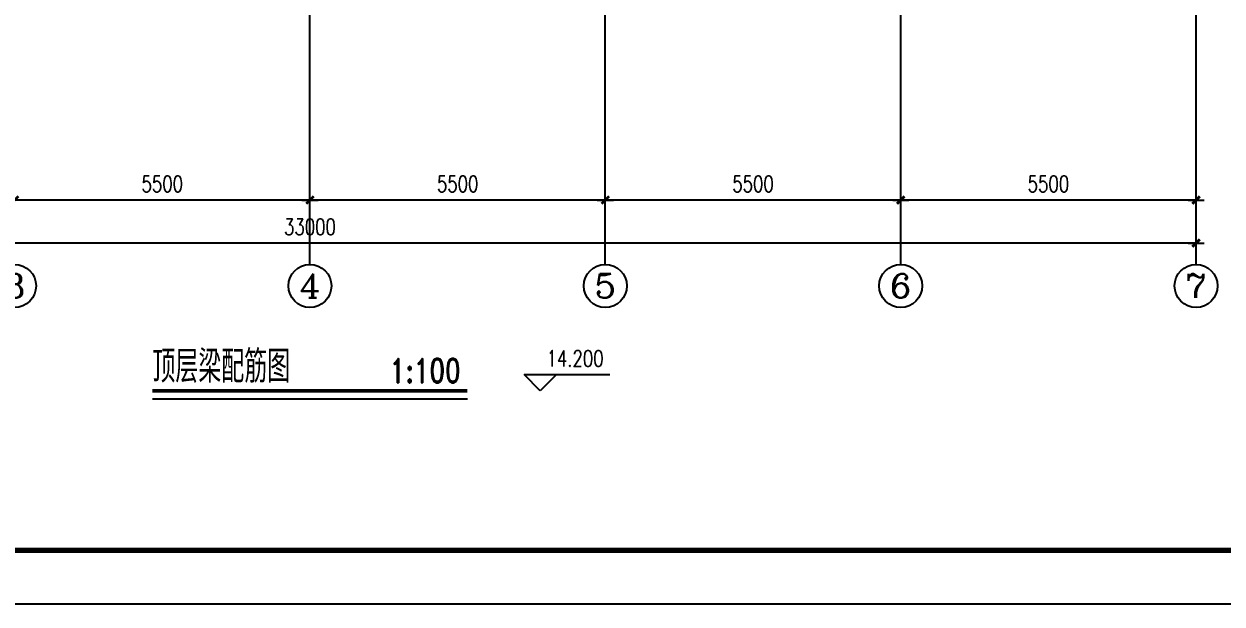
# Model space of a CAD drawing. Extents: x 1427168 to 1936200, y 1176778 to 1377202.
# Drawn here: x 1883990 to 1906298, y 1177283 to 1188088 of the extents above; entities that cross this region are included whole.
import ezdxf
from ezdxf.enums import TextEntityAlignment as Align

# ---------------------------------------------------------------- set-up
doc = ezdxf.new("R2010")
doc.units = 0
doc.header["$LTSCALE"] = 1000
doc.header["$MEASUREMENT"] = 0
doc.linetypes.add('CENTER', pattern=[2, 1.25, -0.25, 0.25, -0.25])
doc.linetypes.add('DOTE', pattern=[2.42, 2, -0.2, 0.02, -0.2])
doc.layers.get('0').update_dxf_attribs({"linetype": 'CONTINUOUS'})
doc.layers.get('DEFPOINTS').update_dxf_attribs({"linetype": 'CONTINUOUS'})
for name, color, linetype in [('AXIS', 3, 'CONTINUOUS'), ('AXIS_TEXT', 7, 'CONTINUOUS'), ('DOTE', 1, 'DOTE'), ('PUB_DIM', 3, 'CONTINUOUS'), ('PUB_TEXT', 7, 'CONTINUOUS'), ('PUB_TITLE', 4, 'CONTINUOUS')]:
    doc.layers.add(name, color=color, linetype=linetype)
doc.styles.add('_ROMAND', font='ROMAND.shx', dxfattribs={"width": 0.75})
doc.styles.add('_STTCH', font='txt.shx', dxfattribs={"width": 0.75, "bigfont": 'STTCH.shx'})
doc.styles.add('COMPLEX', font='COMPLEX')
doc.styles.add('DIM_FONT', font='SIMPLEX.shx', dxfattribs={"width": 0.75})
doc.dimstyles.new('AXIS', dxfattribs={"dimtxt": 300, "dimasz": 1, "dimexe": 250, "dimexo": 300, "dimgap": 150, "dimtad": 1, "dimdec": 0, "dimzin": 0, "dimtxsty": 'DIM_FONT', "dimblk": '_DIMX', "dimcen": 0.09, "dimse1": 1, "dimse2": 1, "dimclrt": 7, "dimazin": 3, "dimtfac": 1, "dimtdec": 0, "dimtix": 1, "dimtmove": 0, "dimatfit": 3, "dimtolj": 1, "dimtzin": 0})

# ---------------------------------------------------------------- blocks, each defined once
blk = doc.blocks.new('_AXISO')
blk.add_circle((0, 0), 0.5)
at = {"layer": 'AXIS_TEXT', "style": 'COMPLEX', "width": 1.041667}
blk.add_attdef('A', text='', height=0.56, dxfattribs=at).set_placement((-0.25, -0.28), (0.25, -0.28), align=Align.FIT)
blk = doc.blocks.new('_DIMX')
blk.add_line((-150, 0), (150, 0))
at = {"const_width": 50}
blk.add_lwpolyline([(-70, -70), (70, 70)], dxfattribs=at)
blk = doc.blocks.new('*D70')
at = {"layer": 'AXIS', "color": 0}
blk.add_line((1889314, 1184808), (1883816, 1184808), dxfattribs=at)
at = {"layer": 'DEFPOINTS', "color": 0}
for p in [(1883815, 1187608), (1889315, 1187608), (1883815, 1184808)]:
    blk.add_point(p, dxfattribs=at)
at = {"layer": 'AXIS', "color": 0, "rotation": 180}
blk.add_blockref('_DIMX', (1883815, 1184808), dxfattribs=at)
at = {"layer": 'AXIS', "color": 0}
blk.add_blockref('_DIMX', (1889315, 1184808), dxfattribs=at)
at = {"layer": 'AXIS', "color": 7, "insert": (1886565, 1185108), "char_height": 300, "attachment_point": 5, "style": 'DIM_FONT'}
blk.add_mtext('\\A1;5500', dxfattribs=at)
blk = doc.blocks.new('*D62')
at = {"layer": 'AXIS', "color": 0}
blk.add_line((1905814, 1184008), (1872816, 1184008), dxfattribs=at)
at = {"layer": 'DEFPOINTS', "color": 0}
for p in [(1872815, 1187608), (1905815, 1187608), (1872815, 1184008)]:
    blk.add_point(p, dxfattribs=at)
at = {"layer": 'AXIS', "color": 0, "rotation": 180}
blk.add_blockref('_DIMX', (1872815, 1184008), dxfattribs=at)
at = {"layer": 'AXIS', "color": 0}
blk.add_blockref('_DIMX', (1905815, 1184008), dxfattribs=at)
at = {"layer": 'AXIS', "color": 7, "insert": (1889315, 1184308), "char_height": 300, "attachment_point": 5, "style": 'DIM_FONT'}
blk.add_mtext('\\A1;33000', dxfattribs=at)
blk = doc.blocks.new('*D77')
at = {"layer": 'AXIS', "color": 0}
blk.add_line((1905814, 1184808), (1900316, 1184808), dxfattribs=at)
at = {"layer": 'DEFPOINTS', "color": 0}
for p in [(1900315, 1187608), (1905815, 1187608), (1900315, 1184808)]:
    blk.add_point(p, dxfattribs=at)
at = {"layer": 'AXIS', "color": 0, "rotation": 180}
blk.add_blockref('_DIMX', (1900315, 1184808), dxfattribs=at)
at = {"layer": 'AXIS', "color": 0}
blk.add_blockref('_DIMX', (1905815, 1184808), dxfattribs=at)
at = {"layer": 'AXIS', "color": 7, "insert": (1903065, 1185108), "char_height": 300, "attachment_point": 5, "style": 'DIM_FONT'}
blk.add_mtext('\\A1;5500', dxfattribs=at)
blk = doc.blocks.new('*D75')
at = {"layer": 'AXIS', "color": 0}
blk.add_line((1894814, 1184808), (1889316, 1184808), dxfattribs=at)
at = {"layer": 'DEFPOINTS', "color": 0}
for p in [(1889315, 1187608), (1894815, 1187608), (1889315, 1184808)]:
    blk.add_point(p, dxfattribs=at)
at = {"layer": 'AXIS', "color": 0, "rotation": 180}
blk.add_blockref('_DIMX', (1889315, 1184808), dxfattribs=at)
at = {"layer": 'AXIS', "color": 0}
blk.add_blockref('_DIMX', (1894815, 1184808), dxfattribs=at)
at = {"layer": 'AXIS', "color": 7, "insert": (1892065, 1185108), "char_height": 300, "attachment_point": 5, "style": 'DIM_FONT'}
blk.add_mtext('\\A1;5500', dxfattribs=at)
blk = doc.blocks.new('*D63')
at = {"layer": 'AXIS', "color": 0}
blk.add_line((1900314, 1184808), (1894816, 1184808), dxfattribs=at)
at = {"layer": 'DEFPOINTS', "color": 0}
for p in [(1894815, 1187608), (1900315, 1187608), (1894815, 1184808)]:
    blk.add_point(p, dxfattribs=at)
at = {"layer": 'AXIS', "color": 0, "rotation": 180}
blk.add_blockref('_DIMX', (1894815, 1184808), dxfattribs=at)
at = {"layer": 'AXIS', "color": 0}
blk.add_blockref('_DIMX', (1900315, 1184808), dxfattribs=at)
at = {"layer": 'AXIS', "color": 7, "insert": (1897565, 1185108), "char_height": 300, "attachment_point": 5, "style": 'DIM_FONT'}
blk.add_mtext('\\A1;5500', dxfattribs=at)

msp = doc.modelspace()

# ---------------------------------------------------------------- linework, layer by layer
at = {"layer": 'AXIS'}
for p, q in [((1889314.5, 1183607.7), (1889314.5, 1187607.7)), ((1894814.5, 1183607.7), (1894814.5, 1187607.7)), ((1900314.5, 1183607.7), (1900314.5, 1187607.7)), ((1905814.5, 1183607.7), (1905814.5, 1187607.7))]:
    msp.add_line(p, q, dxfattribs=at)
at = {"layer": 'DOTE', "linetype": 'CENTER'}
for p, q in [((1889314.5, 1187607.7), (1889314.5, 1200607.7)), ((1894814.5, 1187607.7), (1894814.5, 1200607.7)), ((1900314.5, 1187607.7), (1900314.5, 1200607.7)), ((1905814.5, 1187607.7), (1905814.5, 1200607.7))]:
    msp.add_line(p, q, dxfattribs=at)
at = {"layer": 'PUB_DIM'}
for p, q in [((1893602.7, 1181256.4), (1893302.7, 1181556.4)), ((1893302.7, 1181556.4), (1893902.7, 1181556.4)), ((1893602.7, 1181556.4), (1894901.3, 1181556.4)), ((1893902.7, 1181556.4), (1893602.7, 1181256.4))]:
    msp.add_line(p, q, dxfattribs=at)
at = {"layer": 'PUB_TEXT', "const_width": 70}
msp.add_lwpolyline([(1886381, 1181256.4), (1892248.1, 1181256.4)], dxfattribs=at)
at = {"layer": 'PUB_TEXT'}
msp.add_lwpolyline([(1886381, 1181106.4), (1892248.1, 1181106.4)], dxfattribs=at)
at = {"layer": 'PUB_TITLE'}
msp.add_lwpolyline([(1852100.4, 1177282.9), (1852100.4, 1236682.9), (1936200.4, 1236682.9), (1936200.4, 1177282.9)], close=True, dxfattribs=at)
at = {"layer": 'PUB_TITLE', "const_width": 100}
msp.add_lwpolyline([(1854600.4, 1178282.9), (1935200.4, 1178282.9), (1935200.4, 1235682.9), (1854600.4, 1235682.9)], close=True, dxfattribs=at)

# ---------------------------------------------------------------- block references
at = {"layer": 'AXIS'}
ref = msp.add_blockref('_AXISO', (1883814.5, 1183207.7), dxfattribs=dict(at, xscale=800, yscale=800, zscale=800))
ref.add_attrib('A', '3', dxfattribs={"layer": 'AXIS_TEXT', "height": 448, "style": 'COMPLEX', "width": 1.339286}).set_placement((1883614.5, 1182983.7), (1884014.5, 1182983.7), align=Align.FIT)
ref = msp.add_blockref('_AXISO', (1889314.5, 1183207.7), dxfattribs=dict(at, xscale=800, yscale=800, zscale=800))
ref.add_attrib('A', '4', dxfattribs={"layer": 'AXIS_TEXT', "height": 448, "style": 'COMPLEX', "width": 1.171875}).set_placement((1889114.5, 1182983.7), (1889514.5, 1182983.7), align=Align.FIT)
ref = msp.add_blockref('_AXISO', (1894814.5, 1183207.7), dxfattribs=dict(at, xscale=800, yscale=800, zscale=800))
ref.add_attrib('A', '5', dxfattribs={"layer": 'AXIS_TEXT', "height": 448, "style": 'COMPLEX', "width": 1.339286}).set_placement((1894614.5, 1182983.7), (1895014.5, 1182983.7), align=Align.FIT)
ref = msp.add_blockref('_AXISO', (1900314.5, 1183207.7), dxfattribs=dict(at, xscale=800, yscale=800, zscale=800))
ref.add_attrib('A', '6', dxfattribs={"layer": 'AXIS_TEXT', "height": 448, "style": 'COMPLEX', "width": 1.339286}).set_placement((1900114.5, 1182983.7), (1900514.5, 1182983.7), align=Align.FIT)
ref = msp.add_blockref('_AXISO', (1905814.5, 1183207.7), dxfattribs=dict(at, xscale=800, yscale=800, zscale=800))
ref.add_attrib('A', '7', dxfattribs={"layer": 'AXIS_TEXT', "height": 448, "style": 'COMPLEX', "width": 1.339286}).set_placement((1905614.5, 1182983.7), (1906014.5, 1182983.7), align=Align.FIT)

# ---------------------------------------------------------------- texts
at = {"layer": 'PUB_DIM', "style": 'DIM_FONT', "width": 0.75}
msp.add_text('14.200', height=300, dxfattribs=at).set_placement((1894252, 1181856.4), align=Align.MIDDLE)
at = {"layer": 'PUB_TEXT', "width": 0.75}
for s, height, style, p in [('顶层梁配筋图', 600, '_STTCH', (1886381, 1181406.4)), ('1:100', 450, '_ROMAND', (1890802.7, 1181406.4))]:
    msp.add_text(s, height=height, dxfattribs=dict(at, style=style)).set_placement(p)

# ---------------------------------------------------------------- dimensions: what is measured, and where the dimension line sits
at = {"layer": 'AXIS'}
for p2, distance, picture, middle in [((1872814.5, 1187607.7), 3600, '*D62', (1889314.5, 1184307.7)), ((1900314.5, 1187607.7), 2800, '*D77', (1903064.5, 1185107.7))]:
    dim = msp.add_aligned_dim(p1=(1905814.5, 1187607.7), p2=p2, distance=distance, dimstyle='AXIS', dxfattribs=at)
    dim.commit()
    dim.dimension.update_dxf_attribs({"geometry": picture, "text_midpoint": middle})
for base, p1, p2, picture, middle in [((1883814.5, 1184807.7), (1889314.5, 1187607.7), (1883814.5, 1187607.7), '*D70', (1886564.5, 1185107.7)), ((1889314.5, 1184807.7), (1894814.5, 1187607.7), (1889314.5, 1187607.7), '*D75', (1892064.5, 1185107.7)), ((1894814.5, 1184807.7), (1900314.5, 1187607.7), (1894814.5, 1187607.7), '*D63', (1897564.5, 1185107.7))]:
    dim = msp.add_linear_dim(base=base, p1=p1, p2=p2, dimstyle='AXIS', dxfattribs=at)
    dim.commit()
    dim.dimension.update_dxf_attribs({"geometry": picture, "text_midpoint": middle})

doc.saveas('drawing.dxf')
